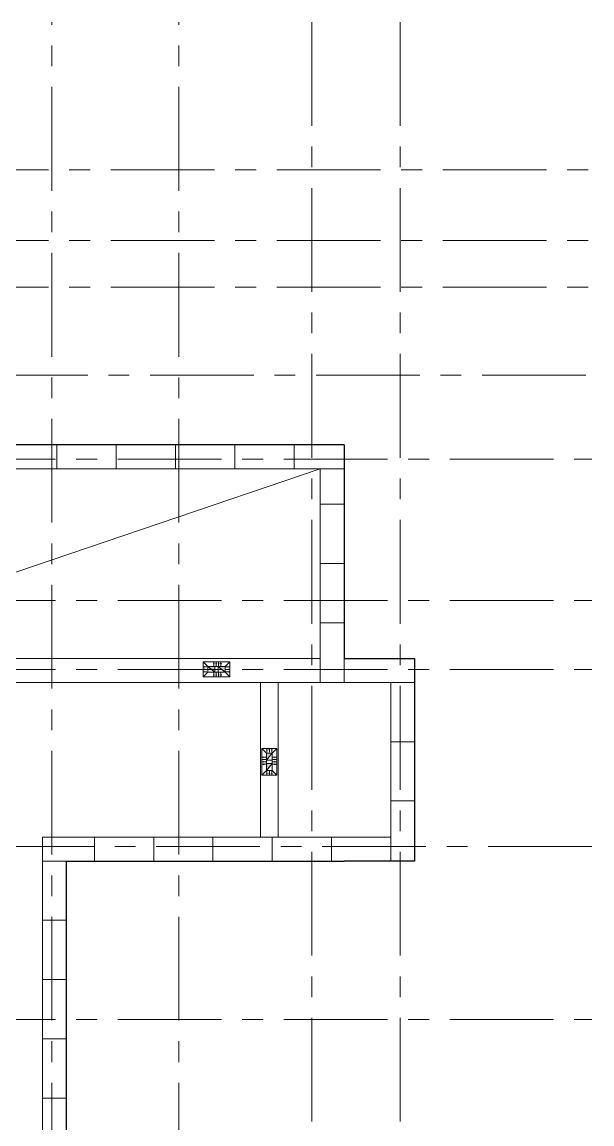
# Model space of a CAD drawing. Header units: millimetres. Extents: x -689206 to 4969298, y -1019800 to 703299.
# Drawn here: x 169220 to 181429, y -724068 to -700460 of the extents above; entities that cross this region are included whole.
import ezdxf

# ---------------------------------------------------------------- set-up
doc = ezdxf.new("R2010")
doc.units = ezdxf.units.MM
doc.linetypes.add('JIS_02_4.0', pattern=[5.5, 4, -1.5])
doc.linetypes.add('осеваяX2', pattern=[101.6, 63.5, -12.7, 12.7, -12.7])
doc.layers.add('кровля', color=211, linetype='Continuous')
doc.layers.add('четотам', color=7, linetype='Continuous')
for name, color, linetype, lineweight in [('несущие', 7, 'Continuous', 30), ('РАЗМЕРЫ', 7, 'Continuous', 9), ('сваи', 7, 'JIS_02_4.0', 30), ('стены', 7, 'Continuous', 20)]:
    doc.layers.add(name, color=color, linetype=linetype, lineweight=lineweight)

msp = doc.modelspace()

# ---------------------------------------------------------------- hatches: boundary and pattern name
at = {"layer": 'кровля', "lineweight": 15}
h = msp.add_hatch(color=7, dxfattribs=at)
h.dxf.hatch_style = 1
h.paths.add_polyline_path([(173112.2, -714273.6), (173135.9, -714281.8), (173135.9, -714273.6)])
h.paths.add_polyline_path([(173112.2, -714273.6), (173135.9, -714273.6), (173135.9, -714265.5)])
h = msp.add_hatch(color=7, dxfattribs=at)
h.dxf.hatch_style = 1
h.paths.add_polyline_path([(173112.2, -714328.9), (173135.9, -714337.1), (173135.9, -714328.9)])
h.paths.add_polyline_path([(173112.2, -714328.9), (173135.9, -714328.9), (173135.9, -714320.8)])
h = msp.add_hatch(color=7, dxfattribs=at)
h.dxf.hatch_style = 1
h.paths.add_polyline_path([(173135.9, -714384.2), (173135.9, -714376.1), (173112.2, -714384.2)])
h.paths.add_polyline_path([(173135.9, -714392.3), (173135.9, -714384.2), (173112.2, -714384.2)])
h = msp.add_hatch(color=7, dxfattribs=at)
h.dxf.hatch_style = 1
h.paths.add_polyline_path([(173329.5, -714208.6), (173337.7, -714208.6), (173329.5, -714184.9)])
h.paths.add_polyline_path([(173321.4, -714208.6), (173329.5, -714208.6), (173329.5, -714184.9)])
h = msp.add_hatch(color=7, dxfattribs=at)
h.dxf.hatch_style = 1
h.paths.add_polyline_path([(173380.8, -714184.9), (173372.6, -714208.6), (173380.8, -714208.6)])
h.paths.add_polyline_path([(173380.8, -714184.9), (173380.8, -714208.6), (173388.9, -714208.6)])
h = msp.add_hatch(color=7, dxfattribs=at)
h.dxf.hatch_style = 1
h.paths.add_polyline_path([(173432, -714184.9), (173423.9, -714208.6), (173432, -714208.6)])
h.paths.add_polyline_path([(173432, -714184.9), (173432, -714208.6), (173440.2, -714208.6)])
h = msp.add_hatch(color=7, dxfattribs=at)
h.dxf.hatch_style = 1
h.paths.add_polyline_path([(173481.8, -714184.9), (173473.7, -714208.6), (173481.8, -714208.6)])
h.paths.add_polyline_path([(173481.8, -714184.9), (173481.8, -714208.6), (173490, -714208.6)])
h = msp.add_hatch(color=7, dxfattribs=at)
h.dxf.hatch_style = 1
h.paths.add_polyline_path([(173632.5, -714273.6), (173632.5, -714281.8), (173656.1, -714273.6)])
h.paths.add_polyline_path([(173632.5, -714265.5), (173632.5, -714273.6), (173656.1, -714273.6)])
h = msp.add_hatch(color=7, dxfattribs=at)
h.dxf.hatch_style = 1
h.paths.add_polyline_path([(173632.5, -714328.9), (173632.5, -714337.1), (173656.1, -714328.9)])
h.paths.add_polyline_path([(173632.5, -714320.8), (173632.5, -714328.9), (173656.1, -714328.9)])
h = msp.add_hatch(color=7, dxfattribs=at)
h.dxf.hatch_style = 1
h.paths.add_polyline_path([(173656.1, -714384.2), (173632.5, -714376.1), (173632.5, -714384.2)])
h.paths.add_polyline_path([(173656.1, -714384.2), (173632.5, -714384.2), (173632.5, -714392.3)])
h = msp.add_hatch(color=7, dxfattribs=at)
h.dxf.hatch_style = 1
h.paths.add_polyline_path([(173329.5, -714472.9), (173337.7, -714449.3), (173329.5, -714449.3)])
h.paths.add_polyline_path([(173329.5, -714472.9), (173329.5, -714449.3), (173321.4, -714449.3)])
h = msp.add_hatch(color=7, dxfattribs=at)
h.dxf.hatch_style = 1
h.paths.add_polyline_path([(173380.8, -714449.3), (173372.6, -714449.3), (173380.8, -714472.9)])
h.paths.add_polyline_path([(173388.9, -714449.3), (173380.8, -714449.3), (173380.8, -714472.9)])
h = msp.add_hatch(color=7, dxfattribs=at)
h.dxf.hatch_style = 1
h.paths.add_polyline_path([(173432, -714449.3), (173423.9, -714449.3), (173432, -714472.9)])
h.paths.add_polyline_path([(173440.2, -714449.3), (173432, -714449.3), (173432, -714472.9)])
h = msp.add_hatch(color=7, dxfattribs=at)
h.dxf.hatch_style = 1
h.paths.add_polyline_path([(173481.8, -714449.3), (173473.7, -714449.3), (173481.8, -714472.9)])
h.paths.add_polyline_path([(173490, -714449.3), (173481.8, -714449.3), (173481.8, -714472.9)])
h = msp.add_hatch(color=7, dxfattribs=at)
h.dxf.hatch_style = 1
h.paths.add_polyline_path([(174462.7, -716059.7), (174470.9, -716059.7), (174462.7, -716036.1)])
h.paths.add_polyline_path([(174454.6, -716059.7), (174462.7, -716059.7), (174462.7, -716036.1)])
h = msp.add_hatch(color=7, dxfattribs=at)
h.dxf.hatch_style = 1
h.paths.add_polyline_path([(174518, -716059.7), (174526.2, -716059.7), (174518, -716036.1)])
h.paths.add_polyline_path([(174509.9, -716059.7), (174518, -716059.7), (174518, -716036.1)])
h = msp.add_hatch(color=7, dxfattribs=at)
h.dxf.hatch_style = 1
h.paths.add_polyline_path([(174573.3, -716036.1), (174565.2, -716059.7), (174573.3, -716059.7)])
h.paths.add_polyline_path([(174573.3, -716036.1), (174573.3, -716059.7), (174581.4, -716059.7)])
h = msp.add_hatch(color=7, dxfattribs=at)
h.dxf.hatch_style = 1
h.paths.add_polyline_path([(174374, -716210.4), (174397.7, -716218.5), (174397.7, -716210.4)])
h.paths.add_polyline_path([(174374, -716210.4), (174397.7, -716210.4), (174397.7, -716202.2)])
h = msp.add_hatch(color=7, dxfattribs=at)
h.dxf.hatch_style = 1
h.paths.add_polyline_path([(174374, -716260.2), (174397.7, -716268.3), (174397.7, -716260.2)])
h.paths.add_polyline_path([(174374, -716260.2), (174397.7, -716260.2), (174397.7, -716252)])
h = msp.add_hatch(color=7, dxfattribs=at)
h.dxf.hatch_style = 1
h.paths.add_polyline_path([(174638.4, -716210.4), (174638.4, -716218.5), (174662, -716210.4)])
h.paths.add_polyline_path([(174638.4, -716202.2), (174638.4, -716210.4), (174662, -716210.4)])
h = msp.add_hatch(color=7, dxfattribs=at)
h.dxf.hatch_style = 1
h.paths.add_polyline_path([(174638.4, -716260.2), (174638.4, -716268.3), (174662, -716260.2)])
h.paths.add_polyline_path([(174638.4, -716252), (174638.4, -716260.2), (174662, -716260.2)])
h = msp.add_hatch(color=7, dxfattribs=at)
h.dxf.hatch_style = 1
h.paths.add_polyline_path([(174374, -716311.4), (174397.7, -716319.6), (174397.7, -716311.4)])
h.paths.add_polyline_path([(174374, -716311.4), (174397.7, -716311.4), (174397.7, -716303.3)])
h = msp.add_hatch(color=7, dxfattribs=at)
h.dxf.hatch_style = 1
h.paths.add_polyline_path([(174397.7, -716362.7), (174397.7, -716354.5), (174374, -716362.7)])
h.paths.add_polyline_path([(174397.7, -716370.8), (174397.7, -716362.7), (174374, -716362.7)])
h = msp.add_hatch(color=7, dxfattribs=at)
h.dxf.hatch_style = 1
h.paths.add_polyline_path([(174638.4, -716311.4), (174638.4, -716319.6), (174662, -716311.4)])
h.paths.add_polyline_path([(174638.4, -716303.3), (174638.4, -716311.4), (174662, -716311.4)])
h = msp.add_hatch(color=7, dxfattribs=at)
h.dxf.hatch_style = 1
h.paths.add_polyline_path([(174662, -716362.7), (174638.4, -716354.5), (174638.4, -716362.7)])
h.paths.add_polyline_path([(174662, -716362.7), (174638.4, -716362.7), (174638.4, -716370.8)])
h = msp.add_hatch(color=7, dxfattribs=at)
h.dxf.hatch_style = 1
h.paths.add_polyline_path([(174462.7, -716580), (174470.9, -716556.3), (174462.7, -716556.3)])
h.paths.add_polyline_path([(174462.7, -716580), (174462.7, -716556.3), (174454.6, -716556.3)])
h = msp.add_hatch(color=7, dxfattribs=at)
h.dxf.hatch_style = 1
h.paths.add_polyline_path([(174518, -716580), (174526.2, -716556.3), (174518, -716556.3)])
h.paths.add_polyline_path([(174518, -716580), (174518, -716556.3), (174509.9, -716556.3)])
h = msp.add_hatch(color=7, dxfattribs=at)
h.dxf.hatch_style = 1
h.paths.add_polyline_path([(174573.3, -716556.3), (174565.2, -716556.3), (174573.3, -716580)])
h.paths.add_polyline_path([(174581.4, -716556.3), (174573.3, -716556.3), (174573.3, -716580)])
at = {"layer": 'РАЗМЕРЫ', "lineweight": 20, "ltscale": 150}
h = msp.add_hatch(color=256, dxfattribs=at)
h.dxf.hatch_style = 1
h.paths.add_polyline_path([(173571.1, -714391.4), (173571.1, -714266.4), (173421.1, -714266.4)])
h.paths.add_polyline_path([(173347.3, -714391.4), (173347.3, -714266.4), (173197.3, -714266.4)])
h = msp.add_hatch(color=256, dxfattribs=at)
h.dxf.hatch_style = 1
h.paths.add_polyline_path([(174580.5, -716121.1), (174455.5, -716121.1), (174455.5, -716271.1)])
h.paths.add_polyline_path([(174580.5, -716344.9), (174455.5, -716344.9), (174455.5, -716494.9)])

# ---------------------------------------------------------------- linework, layer by layer
at = {"layer": 'кровля', "color": 7, "lineweight": 15}
for p, q in [((173197.3, -714266.4), (173097.3, -714166.4)), ((173197.3, -714391.4), (173097.3, -714491.4)), ((173112.2, -714273.6), (173135.9, -714265.5)), ((173182.2, -714273.6), (173112.2, -714273.6)), ((173112.2, -714273.6), (173135.9, -714281.8)), ((173112.2, -714328.9), (173135.9, -714320.8)), ((173182.2, -714328.9), (173112.2, -714328.9)), ((173112.2, -714328.9), (173135.9, -714337.1)), ((173112.2, -714384.2), (173135.9, -714376.1)), ((173182.2, -714384.2), (173112.2, -714384.2)), ((173112.2, -714384.2), (173135.9, -714392.3)), ((173135.9, -714265.5), (173135.9, -714273.6)), ((173135.9, -714281.8), (173135.9, -714273.6)), ((173135.9, -714376.1), (173135.9, -714384.2)), ((173135.9, -714392.3), (173135.9, -714384.2)), ((173329.5, -714184.9), (173321.4, -714208.6)), ((173321.4, -714208.6), (173329.5, -714208.6)), ((173329.5, -714254.9), (173329.5, -714184.9)), ((173329.5, -714184.9), (173337.7, -714208.6)), ((173337.7, -714208.6), (173329.5, -714208.6)), ((173380.8, -714184.9), (173372.6, -714208.6)), ((173372.6, -714208.6), (173380.8, -714208.6)), ((173380.8, -714254.9), (173380.8, -714184.9)), ((173380.8, -714184.9), (173388.9, -714208.6)), ((173388.9, -714208.6), (173380.8, -714208.6)), ((173432, -714184.9), (173423.9, -714208.6)), ((173423.9, -714208.6), (173432, -714208.6)), ((173432, -714254.9), (173432, -714184.9)), ((173432, -714184.9), (173440.2, -714208.6)), ((173440.2, -714208.6), (173432, -714208.6)), ((173481.8, -714184.9), (173473.7, -714208.6)), ((173473.7, -714208.6), (173481.8, -714208.6)), ((173481.8, -714254.9), (173481.8, -714184.9)), ((173481.8, -714184.9), (173490, -714208.6)), ((173490, -714208.6), (173481.8, -714208.6)), ((173571.1, -714266.4), (173671.1, -714166.4)), ((173571.1, -714391.4), (173671.1, -714491.4)), ((173586.1, -714273.6), (173656.1, -714273.6)), ((173586.1, -714328.9), (173656.1, -714328.9)), ((173586.1, -714384.2), (173656.1, -714384.2)), ((173656.1, -714273.6), (173632.5, -714265.5)), ((173632.5, -714265.5), (173632.5, -714273.6)), ((173656.1, -714273.6), (173632.5, -714281.8)), ((173632.5, -714281.8), (173632.5, -714273.6)), ((173632.5, -714320.8), (173632.5, -714328.9)), ((173656.1, -714328.9), (173632.5, -714337.1)), ((173656.1, -714384.2), (173632.5, -714376.1)), ((173632.5, -714376.1), (173632.5, -714384.2)), ((173656.1, -714384.2), (173632.5, -714392.3)), ((173632.5, -714392.3), (173632.5, -714384.2)), ((173329.5, -714472.9), (173321.4, -714449.3)), ((173321.4, -714449.3), (173329.5, -714449.3)), ((173329.5, -714402.9), (173329.5, -714472.9)), ((173329.5, -714472.9), (173337.7, -714449.3)), ((173337.7, -714449.3), (173329.5, -714449.3)), ((173380.8, -714472.9), (173372.6, -714449.3)), ((173372.6, -714449.3), (173380.8, -714449.3)), ((173380.8, -714402.9), (173380.8, -714472.9)), ((173380.8, -714472.9), (173388.9, -714449.3)), ((173388.9, -714449.3), (173380.8, -714449.3)), ((173432, -714472.9), (173423.9, -714449.3)), ((173423.9, -714449.3), (173432, -714449.3)), ((173432, -714402.9), (173432, -714472.9)), ((173432, -714472.9), (173440.2, -714449.3)), ((173440.2, -714449.3), (173432, -714449.3)), ((173481.8, -714472.9), (173473.7, -714449.3)), ((173473.7, -714449.3), (173481.8, -714449.3)), ((173481.8, -714402.9), (173481.8, -714472.9)), ((173481.8, -714472.9), (173490, -714449.3)), ((173490, -714449.3), (173481.8, -714449.3)), ((174455.5, -716121.1), (174355.5, -716021.1)), ((174462.7, -716036.1), (174454.6, -716059.7)), ((174462.7, -716106.1), (174462.7, -716036.1)), ((174462.7, -716036.1), (174470.9, -716059.7)), ((174518, -716036.1), (174509.9, -716059.7)), ((174518, -716106.1), (174518, -716036.1)), ((174518, -716036.1), (174526.2, -716059.7)), ((174573.3, -716036.1), (174565.2, -716059.7)), ((174573.3, -716106.1), (174573.3, -716036.1)), ((174573.3, -716036.1), (174581.4, -716059.7)), ((174580.5, -716121.1), (174680.5, -716021.1)), ((174374, -716210.4), (174397.7, -716202.2)), ((174444, -716210.4), (174374, -716210.4)), ((174374, -716210.4), (174397.7, -716218.5)), ((174374, -716260.2), (174397.7, -716252)), ((174444, -716260.2), (174374, -716260.2)), ((174374, -716260.2), (174397.7, -716268.3)), ((174397.7, -716202.2), (174397.7, -716210.4)), ((174397.7, -716218.5), (174397.7, -716210.4)), ((174397.7, -716252), (174397.7, -716260.2)), ((174397.7, -716268.3), (174397.7, -716260.2)), ((174454.6, -716059.7), (174462.7, -716059.7)), ((174470.9, -716059.7), (174462.7, -716059.7)), ((174509.9, -716059.7), (174518, -716059.7)), ((174526.2, -716059.7), (174518, -716059.7)), ((174565.2, -716059.7), (174573.3, -716059.7)), ((174581.4, -716059.7), (174573.3, -716059.7)), ((174592, -716210.4), (174662, -716210.4)), ((174592, -716260.2), (174662, -716260.2)), ((174662, -716210.4), (174638.4, -716202.2)), ((174638.4, -716202.2), (174638.4, -716210.4)), ((174662, -716210.4), (174638.4, -716218.5)), ((174638.4, -716218.5), (174638.4, -716210.4)), ((174662, -716260.2), (174638.4, -716252)), ((174638.4, -716252), (174638.4, -716260.2)), ((174662, -716260.2), (174638.4, -716268.3)), ((174638.4, -716268.3), (174638.4, -716260.2)), ((174455.5, -716494.9), (174355.5, -716594.9)), ((174374, -716311.4), (174397.7, -716303.3)), ((174444, -716311.4), (174374, -716311.4)), ((174374, -716311.4), (174397.7, -716319.6)), ((174374, -716362.7), (174397.7, -716354.5)), ((174444, -716362.7), (174374, -716362.7)), ((174374, -716362.7), (174397.7, -716370.8)), ((174397.7, -716303.3), (174397.7, -716311.4)), ((174397.7, -716319.6), (174397.7, -716311.4)), ((174397.7, -716354.5), (174397.7, -716362.7)), ((174397.7, -716370.8), (174397.7, -716362.7)), ((174462.7, -716510), (174462.7, -716580)), ((174518, -716510), (174518, -716580)), ((174573.3, -716510), (174573.3, -716580)), ((174580.5, -716494.9), (174680.5, -716594.9)), ((174592, -716311.4), (174662, -716311.4)), ((174592, -716362.7), (174662, -716362.7)), ((174662, -716311.4), (174638.4, -716303.3)), ((174638.4, -716303.3), (174638.4, -716311.4)), ((174662, -716311.4), (174638.4, -716319.6)), ((174638.4, -716319.6), (174638.4, -716311.4)), ((174662, -716362.7), (174638.4, -716354.5)), ((174638.4, -716354.5), (174638.4, -716362.7)), ((174662, -716362.7), (174638.4, -716370.8)), ((174638.4, -716370.8), (174638.4, -716362.7)), ((174462.7, -716580), (174454.6, -716556.3)), ((174454.6, -716556.3), (174462.7, -716556.3)), ((174462.7, -716580), (174470.9, -716556.3)), ((174470.9, -716556.3), (174462.7, -716556.3)), ((174518, -716580), (174509.9, -716556.3)), ((174509.9, -716556.3), (174518, -716556.3)), ((174518, -716580), (174526.2, -716556.3)), ((174526.2, -716556.3), (174518, -716556.3)), ((174573.3, -716580), (174565.2, -716556.3)), ((174565.2, -716556.3), (174573.3, -716556.3)), ((174573.3, -716580), (174581.4, -716556.3)), ((174581.4, -716556.3), (174573.3, -716556.3))]:
    msp.add_line(p, q, dxfattribs=at)
for points in [[(173671.1, -714166.4), (173671.1, -714491.4), (173097.3, -714491.4), (173097.3, -714166.4)], [(173571.1, -714266.4), (173571.1, -714391.4), (173197.3, -714391.4), (173197.3, -714266.4)], [(174355.5, -716021.1), (174680.5, -716021.1), (174680.5, -716594.9), (174355.5, -716594.9)], [(174455.5, -716121.1), (174580.5, -716121.1), (174580.5, -716494.9), (174455.5, -716494.9)]]:
    msp.add_lwpolyline(points, close=True, dxfattribs=at)
at = {"layer": 'несущие', "lineweight": 20}
for p, q in [((174330.2, -714608.5), (174330.2, -717925.6)), ((174710.2, -714608.5), (174710.2, -717925.6))]:
    msp.add_line(p, q, dxfattribs=at)
at = {"layer": 'РАЗМЕРЫ', "linetype": 'осеваяX2', "lineweight": 5, "ltscale": 35}
for p, q in [((169859, -750301.3), (169859, -700459.9)), ((172581.4, -750301.3), (172581.4, -700459.9)), ((177320.6, -700459.9), (177320.6, -750301.3)), ((114226.4, -703627.5), (181429.1, -703628.6)), ((181296.4, -708026.9), (114226.4, -708026.9)), ((181429.1, -718126.9), (114376.4, -718126.9))]:
    msp.add_line(p, q, dxfattribs=at)
at = {"layer": 'РАЗМЕРЫ', "lineweight": 20, "ltscale": 150}
for p, q in [((169968.1, -710028.9), (169968.1, -709518.9)), ((171238.1, -710028.9), (171238.1, -709518.9)), ((172508.1, -710028.9), (172508.1, -709518.9)), ((173778.1, -710028.9), (173778.1, -709518.9)), ((175048.1, -710028.9), (175048.1, -709518.9)), ((176124, -710788.9), (175612.9, -710788.9)), ((176124, -712058.9), (175612.9, -712058.9)), ((176121.4, -713328.9), (175610.2, -713328.9)), ((163108.2, -714098.5), (175610.2, -714098.5)), ((176120.2, -714098.5), (176120.3, -714608.5)), ((163618.1, -714608.5), (175610.2, -714608.4)), ((175610.2, -714608.5), (177120.2, -714608.5)), ((177120.2, -714608.5), (177630.2, -714608.5)), ((177120.2, -715878.5), (177630.2, -715878.5)), ((177120.2, -717148.5), (177630.2, -717148.5)), ((177120.2, -717148.5), (177120.2, -718435.6)), ((170770.2, -717925.6), (170770.2, -718435.6)), ((172040.2, -717925.6), (172040.2, -718435.6)), ((173310.2, -717925.6), (173310.2, -718435.6)), ((174580.2, -717925.6), (174580.2, -718435.6)), ((175850.2, -717925.6), (175850.2, -718435.6)), ((170770.2, -718435.6), (169659, -718435.6)), ((170169, -719705.6), (169659, -719705.6)), ((170169, -720975.6), (169659, -720975.6)), ((170169, -722245.6), (169659, -722245.6)), ((170169, -723515.6), (169659, -723515.6))]:
    msp.add_line(p, q, dxfattribs=at)
at = {"layer": 'сваи', "lineweight": 20, "ltscale": 15000}
msp.add_line((163618.1, -714098.5), (175610.2, -710028.9), dxfattribs=at)
at = {"layer": 'стены', "linetype": 'осеваяX2', "lineweight": 5, "ltscale": 35}
for p, q in [((175429.1, -700459.9), (175429.1, -750301.3)), ((114226.4, -705136.9), (181429.1, -705136.9)), ((114226.4, -706136.9), (181429.1, -706136.9)), ((114376.4, -709828.9), (181429.1, -709828.9)), ((114376.4, -712856.4), (181429.1, -712856.4)), ((114376.4, -714328.9), (181429.1, -714328.9)), ((114376.4, -721828.9), (181429.1, -721828.9))]:
    msp.add_line(p, q, dxfattribs=at)
at = {"layer": 'стены', "lineweight": 30}
for p, q in [((172891.1, -709518.9), (163108.1, -709518.9)), ((176120.2, -709518.9), (172891.1, -709518.9)), ((176120.2, -709518.9), (176120.2, -714098.5)), ((176120.2, -714098.5), (177630.2, -714098.5)), ((177630.2, -714098.5), (177630.2, -718435.6)), ((170169, -718435.6), (172891.1, -718435.6)), ((170169, -718435.6), (170169, -725655.6)), ((172891.1, -718435.6), (175610.2, -718435.6)), ((175610.2, -718435.6), (176120.2, -718435.6)), ((177630.2, -718435.6), (176120.2, -718435.6))]:
    msp.add_line(p, q, dxfattribs=at)
at = {"layer": 'стены', "lineweight": 20}
for p, q in [((163618.1, -710028.9), (175610.2, -710028.9)), ((163618.1, -710028.9), (176120.2, -710028.9)), ((175610.2, -714608.5), (175610.2, -710028.9)), ((177120.2, -714608.5), (177120.2, -717925.6)), ((169659, -725655.6), (169659, -717925.6)), ((169659, -717925.6), (174330.2, -717925.6)), ((174330.2, -717925.6), (177120.2, -717925.6))]:
    msp.add_line(p, q, dxfattribs=at)
at = {"layer": 'четотам', "color": 7, "lineweight": 15}
for points in [[(173197.3, -714266.4), (173347.3, -714266.4), (173347.3, -714391.4), (173197.3, -714391.4), (173197.3, -714266.4), (173347.3, -714391.4)], [(173421.1, -714266.4), (173571.1, -714266.4), (173571.1, -714391.4), (173421.1, -714391.4), (173421.1, -714266.4), (173571.1, -714391.4)], [(174455.5, -716271.1), (174455.5, -716121.1), (174580.5, -716121.1), (174580.5, -716271.1), (174455.5, -716271.1), (174580.5, -716121.1)], [(174455.5, -716494.9), (174455.5, -716344.9), (174580.5, -716344.9), (174580.5, -716494.9), (174455.5, -716494.9), (174580.5, -716344.9)]]:
    msp.add_lwpolyline(points, dxfattribs=at)

doc.saveas('drawing.dxf')
